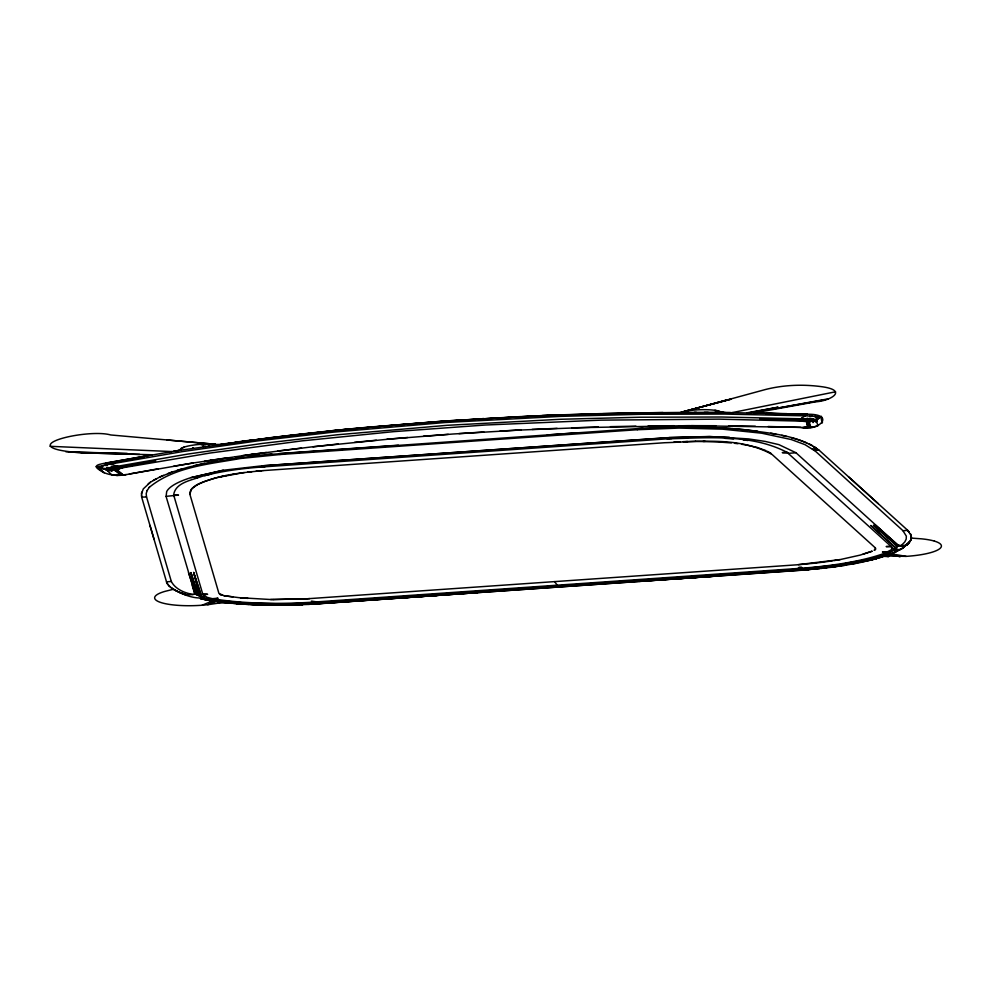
<?xml version="1.0" encoding="UTF-8"?>
<svg xmlns="http://www.w3.org/2000/svg" width="991" height="991" viewBox="0 0 991 991"><rect width="100%" height="100%" fill="white"/><g stroke="black" fill="none" stroke-linecap="round" stroke-linejoin="round"><path stroke-width="1.49" d="M863.074 554.167L872.216 551.182L860.2 555.096L840.046 559.605L796.838 564.82L306.07 598.849L270.593 599.518L238.819 597.647L224.152 595.727L218.949 593.473L190.606 496.739C187.002 488.253 198.46 483.794 204.617 481.428M173.648 494.93C175.37 482.295 192.068 480.214 201.991 476.324C222.356 470.849 243.402 468.285 264.399 466.811L667.649 438.815C707.227 437.898 751.005 433.587 787.077 452.354M189.826 493.939L191.684 488.836L197.184 484.81M911.423 537.89L911.163 535.648L911.175 539.315L909.54 542.436L902.095 548.618L893.225 553.003L881.049 557.165M189.789 493.741L189.851 492.775M910.456 533.691L911.15 535.512L907.583 530.21L819.012 450.112C797.792 434.876 770.057 433.364 744.984 429.772C708.788 426.204 672.369 426.241 636.036 428.707L258.688 455.216M875.499 549.212L874.136 550.339L875.387 549.534L875.375 547.912L772.088 454.473C740.004 436.56 700.241 441.602 664.676 442.729L263.049 470.614M194.05 594.34L194.954 593.857L166.092 496.479L166.686 491.573A113.531 25.729 -2.1 0 1 190.929 477.637L223.248 470.254L261.859 465.844L667.55 437.675L668.863 438.728M571.72 427.815L688.46 425.635L800.307 427.381C819.099 432.051 836.255 413.705 807.219 414.263L725.263 412.529L623.017 413.086L541.148 415.638L444.711 421.039L349.984 428.905L272.215 437.44L178.566 450.471L106.359 462.908C97.638 464.705 89.822 465.46 104.551 472.856C112.503 476.089 121.162 475.804 129.4 474.008L193.034 463.008L249.559 454.671L311.025 446.978L392.114 438.802M141.676 492.217L141.701 497.247L166.463 581.655C166.005 583.786 173.128 589.323 169.275 586.115M141.329 494.1L143.311 488.873L150.384 482.245L159.613 477.08L171.988 472.088L188.005 467.232L211.033 462.029L258.639 455.228L251.887 454.398M821.328 416.319L821.613 417.806M910.741 540.306L911.336 537.63M149.269 487.337C174.503 466.625 209.386 464.197 240.355 458.499L280.552 454.473L636.755 429.747L678.946 428.075L722.575 429.165L761.633 433.191L791.276 439.546L805.014 444.649L814.119 450.385L818.777 450.013M188.501 572.674L195.809 594.29C210.327 601.822 227.596 600.633 243.377 602.912L285.297 604.002L315.634 602.714L799.687 569.119L841.421 564.486C859.507 559.581 883.625 560.349 897.165 546.314L873.455 525.205L897.437 545.756L897.772 544.901L875.202 525.032L898.106 546.165L904.721 546.165L908.549 543.316L910.927 539.513M147.225 490.31L146.21 493.53L146.482 496.726L171.294 581.383C175.147 589.249 185.887 593.795 193.988 594.377M911.361 538.101L921.63 538.844A40.197 9.117 -2.1 0 1 934.426 541.111M821.378 416.567L816.2 420.246L815.605 422.042L817.08 421.398L816.72 419.862L810.923 419.243A21.034 4.769 -2.1 0 0 809.61 419.156L805.299 418.92A32.653 7.395 -2.1 0 0 803.8 418.846L721.559 417.013L639.926 417.236L560.881 419.267L447.065 425.325L336.816 434.826L262.293 443.448L187.832 454.064L115.489 466.625A32.641 7.395 -2.1 0 0 114.225 466.885L105.096 469.263L97.552 467.244M911.014 539.253L911.262 538.708M897.772 544.901L901.203 545.583L904.783 541.978L906.208 539.104L906.331 536.119L902.863 530.606L814.416 450.286M119.762 475.308L121.782 475.085L122.215 474.181L118.623 473.871L121.385 473.487M908.19 543.997L908.549 543.316L906.715 545.075L907.694 544.443M822.196 420.754L822.419 422.587M817.612 450.001L814.045 450.323M817.947 425.833L816.2 420.246L814.144 420.853L813.041 422.587L812.744 421.113M147.102 490.57L149.492 487.077M906.554 545.161L909.329 541.879L901.884 548.556A40.73 9.229 -2.1 0 1 901.166 548.977L892.916 553.127M817.612 450.211L817.278 450.137M816.2 420.246C812.001 421.943 800.406 421.931 799.279 420.11A23.239 5.265 -2.1 0 1 799.638 419.775L800.059 419.416A34.313 7.779 -2.1 0 1 800.493 419.069L805.51 415.502A26.299 5.958 -2.1 0 1 805.968 415.179L807.615 414.275M897.512 545.583L898.267 545.285L896.818 546.933M816.844 450.174L814.639 450.261M273.801 599.543L305.575 598.799M150.384 482.245L148.216 483.856M170.675 587.341C180.251 593.572 192.638 599.221 204.096 597.759L203.316 595.058M218.379 444.55L206.215 444.079A26.15 5.921 -2.1 0 0 183.967 447.152L178.566 450.471L173.388 451.314M96.523 466.885L101.949 465.832A20.873 4.732 -2.1 0 1 103.014 465.584L106.532 464.816A31.514 7.148 -2.1 0 1 107.771 464.556A33.223 7.532 -2.1 0 1 109.06 464.296L182.22 451.636L257.016 440.97L332.865 432.187L445.132 422.513L561.005 416.356L641.487 414.288L724.57 414.077L806.587 415.886A33.199 7.519 -2.1 0 1 808.111 415.947A31.489 7.135 -2.1 0 1 809.573 416.022L812.422 416.17A24.527 5.562 -2.1 0 1 813.772 416.245L820.92 417.013L822.072 422.934M816.113 450.236L815.407 450.199M875.561 549.039L875.375 547.912M799.18 568.4L802.809 568.14A125.3 28.405 -2.1 0 0 884.74 553.176L891.256 549.807L891.987 547.788L891.219 546.574L787.114 452.392M265.588 454.559L271.893 454.027M904.288 547.007L902.095 548.432M156.169 478.789L153.332 480.387M786.953 413.656L754.176 412.937L815.717 401.813C829.356 401.107 848.531 390.85 823.162 386.899C804.035 384.124 784.215 384.756 765.461 389.513L682.204 412.182L682.873 412.405M806.736 422.166L814.144 420.853M208.296 446L209.522 445.826M219.668 601.983L214.651 601.277L207.862 604.708L202.152 605.228A40.482 9.179 -2.1 0 1 156.405 595.096A40.197 9.117 -2.1 0 1 165.039 591.354L173.326 589.298M163.391 475.395L159.885 476.956M295.529 605.018L256.558 604.956L220.51 601.983L218.342 603.135L207.862 604.708L215.679 601.426M895.492 548.779L897.028 548.073L896.434 547.54M197.37 484.698C217.772 474.937 240.702 472.769 262.962 470.626M887.242 553.102L894.675 549.955L891.702 547.267M202.152 605.228L212.384 600.918L214.651 601.277M894.539 549.832L900.262 549.485M894.155 552.445L869.107 560.287L877.085 558.466M181.18 448.254L183.954 447.152M171.988 472.088L167.851 473.611M817.352 426.155L810.093 427.443M657.776 427.53L662.954 425.808M657.665 427.53L662.558 425.82M677.126 427.034L681.003 425.672M686.305 426.985L690.108 425.647M702.495 427.183L707.995 425.709M894.724 552.198L896.186 551.702M521.65 416.53L444.141 421.064L368.875 427.133M806.055 427.48L807.776 427.344L806.587 421.435L805.299 421.225L719.045 419.143L600.843 420.147L485.441 425.015L393.576 431.655L301.648 440.908L209.968 453.048L123.218 467.678C115.588 469.474 107.301 471.543 100.141 467.368L102.915 466.588L101.949 465.832M181.836 468.941L177.129 470.378M212.433 598.7L216.955 599.419L217.661 599.196L215.716 598.898L218.057 598.18L212.433 598.7L207.045 597.3L202.821 594.352L173.685 495.066M934.389 541.098A40.482 9.179 -2.1 0 1 906.133 556.36L885.297 555.951L877.407 558.23L881.495 557.177M178.999 450.41L181.279 450.063M680.433 412.417L731.085 399.162L683.394 411.649M205.224 481.205L216.286 477.761M876.626 558.453L867.806 560.72M694.257 412.405L696.413 412.405M685.413 411.253L725.685 400.24M204.728 475.643L211.554 473.995M192.254 585.458L194.67 593.696M876.713 558.577L872.402 559.729M805.299 418.92L807.739 418.264L808.222 419.069M807.033 423.653L809.882 422.884L806.885 422.909M807.331 425.127L810.18 424.371L807.182 424.383M217.215 477.563L241.507 472.967M121.521 468.012L116.356 469.338L123.057 474.875L124.779 474.763M226.295 475.531L219.407 476.981M867.447 560.943L830.136 567.236L844.778 565.378M872.006 559.841L862.604 561.897M812.422 416.17L809.82 416.802L809.573 416.022M118.065 468.768L116.356 469.338L122.748 467.777L106.025 462.983M204.765 463.28L193.666 465.795M814.193 419.503L818.839 418.487M775.965 434.194L770.713 433.228M856.249 563.198L845.781 565.217M197.122 477.823L195.425 478.343M814.391 426.96L813.586 427.121M216.36 444.823L214.886 444.241M861.798 562.219L856.794 563.235M232.885 474.33L234.669 474.008M732.163 412.615L835.537 391.792M217.45 460.852L211.504 461.93M748.961 412.838L778.17 407.19L747.103 412.801M840.046 559.605L833.84 560.633M121.881 467.393L155.686 460.951L121.249 467.17M856.335 563.334L851.034 564.164M828.29 398.828L774.739 408.639L825.664 399.658M242.275 472.806L244.257 472.558M108.7 463.577L143.844 457.223L107.895 463.367M158.003 468.842L129.4 474.008M832.167 560.918L815.742 563.099M315.064 602.751L315.906 603.965L309.303 604.25L801.657 570.246L844.691 565.254M106.619 463.07L152.292 454.77L81.212 452.8C6.788 447.498 86.861 428.062 110.719 434.962L215.419 444.265M173.859 466.142L193.034 463.008M121.782 475.085L126.229 474.553M838.659 566.183L833.617 567.025M704.217 412.405L708.28 412.429M721.683 412.516L722.984 412.516M723.95 412.529L714.92 410.299A26.113 5.921 -2.1 0 0 685.4 411.24M809.61 419.156L813.091 418.611L813.227 419.416M204.555 461.211L226.951 457.854L231.869 458.511M118.028 470.725L115.278 471.109L118.87 471.419M119.7 472.112L116.95 472.484L120.543 472.806M291.577 435.136L216.013 444.897L216.719 445.132A821.613 186.221 -2.1 0 1 561.624 415.142L642.663 413.074L730.355 412.59M815.853 450.348L814.119 450.385M241.767 455.761L266.306 452.453M235.127 442.221L253.721 439.781M905.786 545.323L901.203 545.583M832.564 567.162L813.376 569.168M277.629 451.016L301.487 448.105M897.512 544.79L795.996 452.763L788.217 453.37M247.614 472.15L251.912 471.654M684.05 412.405L623.017 413.086M292.234 435.074L329.631 430.949M312.983 446.768L338.191 444.018M407.14 423.838L406.013 423.925M192.836 594.711L185.069 594.612M348.869 429.016L330.263 430.899L368.256 427.183M801.657 570.246L808.123 569.763M814.491 569.057L819.817 568.537M354.567 442.333L376.332 440.239M812.447 449.022L816.088 448.663L814.206 447.152L814.887 447.077M445.269 420.989L444.141 421.064M786.433 436.449L781.75 435.371M270.593 599.518L273.677 599.543M815.42 563.123L798.362 564.697M392.671 438.753L407.648 437.489M263.185 466.897L262.429 465.807M256.012 471.245L261.711 470.725M786.891 452.193L782.271 452.614L788.031 453.209M820.907 568.413L826.804 567.88M815.345 450.298L815.568 450.174M902.95 530.73L907.706 530.334M386.862 439.286L453.048 434.008L521.254 429.958M890.785 546.177L886.152 546.574L891.454 546.809M483.67 418.536L482.53 418.598M141.676 497.123L146.532 496.986M154.101 539.451L149.951 525.341M166.513 581.779L171.356 581.506M636.656 428.744L642.899 428.261M423.541 436.201L448.266 434.355M806.909 569.726L316.389 603.804M398.382 445.207L279.313 453.544L279.995 454.522M547.317 434.938L577.047 432.807M396.685 598.23L477.551 592.618M639.269 581.383L720.135 575.771L679.727 578.608M316.476 603.928L437.155 595.48M567.261 444.649L668.219 437.787M364.415 458.722L465.275 451.723M465.844 451.685L566.691 444.686M798.114 568.475L311.521 602.243A125.3 28.405 -2.1 0 1 217.388 599.493L216.955 599.419M262.987 465.758L363.846 458.759M202.932 594.6L207.639 594.303L202.697 593.931M458.982 433.612L483.881 432.014M687.556 437.824L677.113 438.233M308.734 604.287L309.39 604.386L296.012 604.869L296.668 604.981M657.033 427.555L650.48 427.852M500.021 431.085L515.295 430.243M673.88 442.097L680.247 441.763M302.119 604.621L302.775 604.721L296.582 604.844M515.865 430.218L598.242 426.972M173.623 494.769L178.504 495.091L166.104 496.355M116.542 475.407L121.075 475.271M309.762 598.614L305.501 598.861M532.08 429.425L557.091 428.347M669.024 427.183L664.837 427.282M683.208 441.652L687.717 441.515M731.321 442.94L719.54 442.023M542.288 415.588L561.686 414.845L522.269 416.493M309.873 604.225L315.336 604.002M804.457 427.468L807.776 427.344L803.106 427.455M720.903 442.085L721.906 442.097M562.331 414.808L601.723 413.594M801.694 427.418L811.344 427.307M289.855 605.055L296.098 604.993L261.921 605.005L231.225 603.172M685.71 441.602L695.397 441.379M610.444 426.663L635.937 426.142M768.112 426.502L800.852 427.394M695.36 441.329L721.225 442.073M663.016 412.516L602.392 413.557M648.126 425.944L674.165 425.709M807.479 425.87L810.477 425.845L807.628 426.601L809.213 427.369M703.015 441.429L705.196 441.391M715.737 425.721L691.359 425.647M283.104 605.167L289.285 605.055M110.62 467.665L106.743 467.641L107.66 468.384M769.474 452.515L771.01 453.519M728.596 425.833L755.34 426.217M806.426 414.882L765.684 414.052L805.968 415.179M807.182 414.436L766.415 413.495L807.219 414.263M69.32 452.156L127.418 453.568L65.864 451.76M81.212 452.8L139.62 454.423M269.663 605.167L275.808 605.204M799.279 420.11L759.824 419.007L799.006 420.395M703.684 427.208L709.308 427.381M729.376 437.254L709.469 436.647L668.677 437.601L709.581 436.498L748.651 438.926L765.163 441.416L778.876 444.637L795.798 452.652M725.09 438.344L733.526 438.951M263.024 605.043L269.106 605.154M50.008 446.309L171.815 451.562M683.493 412.405L725.263 412.529M255.938 604.807L242.708 604.114M743.25 439.905L747.97 440.5M101.355 468.285L106.904 468.594M256.471 604.832L262.479 605.018M111.822 474.85L106.062 469.536L117.186 470.031M884.071 556.347L888.667 556.608L885.161 555.988M200.43 598.737L231.795 603.346M243.761 604.176L248.976 604.485M242.795 604.237L237.642 603.742L243.328 604.275M724.471 428.112L730.59 428.521M717.211 427.716L723.802 428.149M104.142 465.336L107.338 465.559L106.532 464.816M248.084 598.391L240.342 597.771M236.614 603.655L237.729 603.866M800.146 420.902L806.587 421.435L804.283 421.138M744.501 429.722L731.631 428.595M114.225 466.885L111.153 466.612L111.772 467.405M167.058 439.979L214.378 444.203M231.708 603.222L236.7 603.779M888.196 551.789L882.411 552.061L885.471 552.408L884.096 552.928L885.05 553.052M734.467 443.287L737.998 443.72M225.998 602.627L230.717 603.123M220.052 601.909L220.72 602.107L218.342 603.135L225.614 602.701M230.804 603.246L225.527 602.578M205.831 446.359L202.845 446.049L203.638 446.681M247.564 454.98L254.191 455.699M757.657 431.246L745.48 429.821M117.471 475.445L112.788 475.061M745.678 444.922L746.508 445.07M225.465 595.925L232.922 596.879M202.672 599.196L207.045 599.927L200.591 598.638M205.063 599.666L212.384 600.918M741.541 444.241L744.848 444.761M252.197 454.361L258.639 455.228M247.205 455.03L253.039 455.823M235.263 456.678L240.293 457.346M210.798 460.282L216.397 461.038M220.51 601.983L225.118 602.652M714.92 410.299L718.896 410.931M224.585 595.777L223.805 595.641M888.84 554.7L900.249 556.645L889.584 554.427M891.169 553.808L906.133 556.372M190.929 477.637L223.248 470.254M810.006 444.34L809.387 444.228L812.558 445.64M757.248 447.498L765.919 450.583M207.875 600.075L209.906 600.534M746.954 445.157L757.062 447.449M221.117 594.947L222.529 595.318M799.452 440.115L791.549 437.749M181.279 593.237L186.779 595.046M806.686 442.828L800.047 440.314M178.269 591.949L182.889 593.72M187.435 595.133L180.201 592.482L187.039 595.096L183.446 593.931L184.338 594.365M175.94 590.785L179.631 592.432M219.692 594.303L221.501 595.083M108.737 469.821L112.008 471.245L110.335 469.87M174.02 589.707L176.894 591.193M99.608 469.412L100.896 469.994L96.238 466.65M716.939 412.479L715.44 411.686L715.911 412.479M106.062 469.536L108.973 471.097L105.096 469.325M180.151 592.655L181.031 593.126M767.356 451.289L768.979 452.181M170.811 587.465L174.466 589.905M769.611 452.602L770.837 453.407M895.108 549.225L896.161 549.943M101.293 470.799L103.498 472.496M97.527 467.232L104.253 472.757M907.36 530.358L909.255 531.919M193.369 448.217L192.675 447.61L192.811 448.304M878.137 503.589L848.581 476.844M896.112 548.011L870.792 525.453L895.802 548.407M167.145 583.327L169.04 585.867M116.034 465.609L116.715 466.377M260.15 467.12L264.969 466.773M802.239 568.177L801.409 567.125L799.019 567.298L799.576 568.103L797.557 568.512M800.245 569.069L801.087 570.283M636.606 428.669L637.324 429.71M554.7 581.618L557.165 585.198M316.786 601.884L311.459 601.141L312.091 602.206M667.079 438.852L671.91 438.53M801.979 417.991L802.376 418.784M141.366 495.698L142.01 497.098M198.782 595.678L190.891 572.587L196.107 594.439M201.842 596.929L193.654 572.464L199.81 596.111M201.458 596.78L193.654 572.464L200.269 596.309M197.494 595.096L190.891 572.587L197.085 594.91M815.073 416.331L815.184 417.137L818.727 417.484L816.646 418.958L816.72 419.862M911.212 535.772L911.348 537.37M802.821 419.527L801.719 420.196L807.826 421.125L812.818 420.159L802.821 419.527M110.596 468.594L109.022 469.016L114.82 469.226L117.347 468.607L115.018 468.47L119.168 467.579L117.285 467.12L110.596 468.594M815.779 568.846L808.037 569.627L815.779 568.846M206.215 444.079L200.888 444.563L208.705 444.265L206.215 444.079M816.621 448.613L814.206 447.152L816.621 448.613M285.507 605.043L276.365 605.204L285.507 605.043"/></g></svg>
